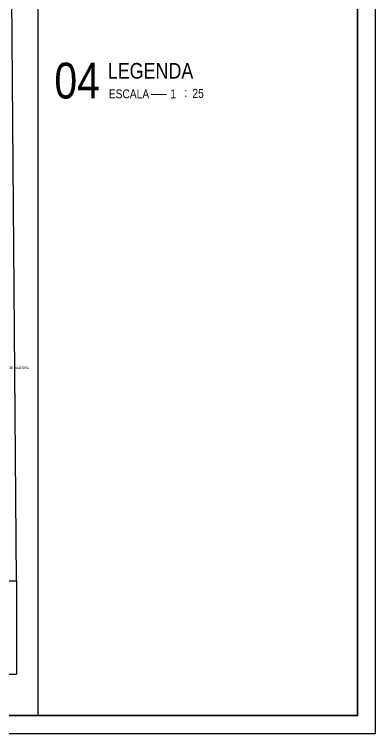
# Model space of a CAD drawing. Header units: millimetres. Extents: x 4156 to 4603, y 996 to 1078.
# Drawn here: x 4414.47 to 4434.32, y 996.22 to 1035.73 of the extents above; entities that cross this region are included whole.
import ezdxf
from ezdxf.enums import TextEntityAlignment as Align

# ---------------------------------------------------------------- set-up
doc = ezdxf.new("R2010")
doc.units = ezdxf.units.MM
doc.header["$LTSCALE"] = 20
for name, color, linetype in [('-HIDRO', 8, 'Continuous'), ('E-txt-g', 3, 'Continuous'), ('E-TXT-Y', 2, 'Continuous'), ("LINHA - PROJETU'S", 1, 'Continuous'), ('P2', 1, 'Continuous')]:
    doc.layers.add(name, color=color, linetype=linetype)
doc.layers.add('E-Txt-W', color=7, linetype='Continuous', lineweight=20)
doc.styles.add('F2', font='ARIALN.TTF')

# ---------------------------------------------------------------- blocks, each defined once
blk = doc.blocks.new('IND_DES')
at = {"layer": 'E-Txt-W', "color": 7}
blk.add_line((0.0269, -0.2428), (0.1984, -0.2428), dxfattribs=at)
at = {"layer": 'E-txt-g', "color": 7, "style": 'F2'}
for s, p in [('ESCALA', (-0.4463, -0.2864)), ('1', (0.2426, -0.2864)), (':', (0.3988, -0.2706))]:
    blk.add_text(s, height=0.1, dxfattribs=at).set_placement(p)
blk.add_attdef('ESCALA', (0.4897, -0.2812), '', height=0.1, dxfattribs=at)
at = {"layer": 'E-Txt-W', "color": 6, "style": 'F2'}
blk.add_attdef('00', text='', height=0.4, dxfattribs=at).set_placement((-0.7083, -0.2881), align=Align.CENTER)
at = {"layer": 'E-TXT-Y', "color": 7, "style": 'F2'}
for tag, p in [('PROJETO', (-0.4563, 0.1829)), ('DESENHO', (-0.4582, -0.0658))]:
    blk.add_attdef(tag, p, '', height=0.175, dxfattribs=at)

msp = doc.modelspace()

# ---------------------------------------------------------------- linework, layer by layer
at = {"layer": '-HIDRO', "linetype": 'Continuous'}
for p, q in [((4414.579, 1004.603), (4414.055, 1071.431)), ((4405.722, 1004.603), (4414.579, 1004.603))]:
    msp.add_line(p, q, dxfattribs=at)
at = {"layer": '-HIDRO'}
for p in [(4414.579, 1004.603), (4401.232, 999.488)]:
    msp.add_line(p, (4414.579, 999.488), dxfattribs=at)
at = {"layer": "LINHA - PROJETU'S", "color": 1}
msp.add_line((4415.777, 997.216), (4415.777, 1076.816), dxfattribs=at)
at = {"layer": 'P2'}
msp.add_lwpolyline([(4434.324, 996.216), (4434.324, 1077.816), (4374.924, 1077.816), (4374.924, 996.216)], close=True, dxfattribs=at)
at = {"layer": 'P2', "const_width": 0.1}
msp.add_lwpolyline([(4433.324, 997.216), (4433.324, 1076.816), (4375.924, 1076.816), (4375.924, 997.216)], close=True, dxfattribs=at)

# ---------------------------------------------------------------- block references
at = {"layer": '-HIDRO'}
ref = msp.add_blockref('IND_DES', (4421.85, 1032.527), dxfattribs=dict(at, xscale=4.908720395723781, yscale=4.908720395723781, zscale=4.908720395723781))
ref.add_attrib('00', '04', dxfattribs={"layer": 'E-Txt-W', "height": 1.9635, "style": 'F2'}).set_placement((4417.918, 1031.113), align=Align.CENTER)
ref.add_attrib('DESENHO', 'LEGENDA', (4419.601, 1032.204), dxfattribs={"layer": 'E-TXT-Y', "color": 2, "height": 0.859, "style": 'F2'})
ref.add_attrib('ESCALA', '25', (4424.254, 1031.147), dxfattribs={"layer": 'E-txt-g', "color": 7, "height": 0.4909, "style": 'F2'})

# ---------------------------------------------------------------- texts
at = {"layer": '-HIDRO', "style": 'F2'}
msp.add_text('PILARES EM ESTRUTURA DE MADEIRA', height=0.132, dxfattribs=at).set_placement((4411.85, 1016.248, 10.181))

doc.saveas('drawing.dxf')
